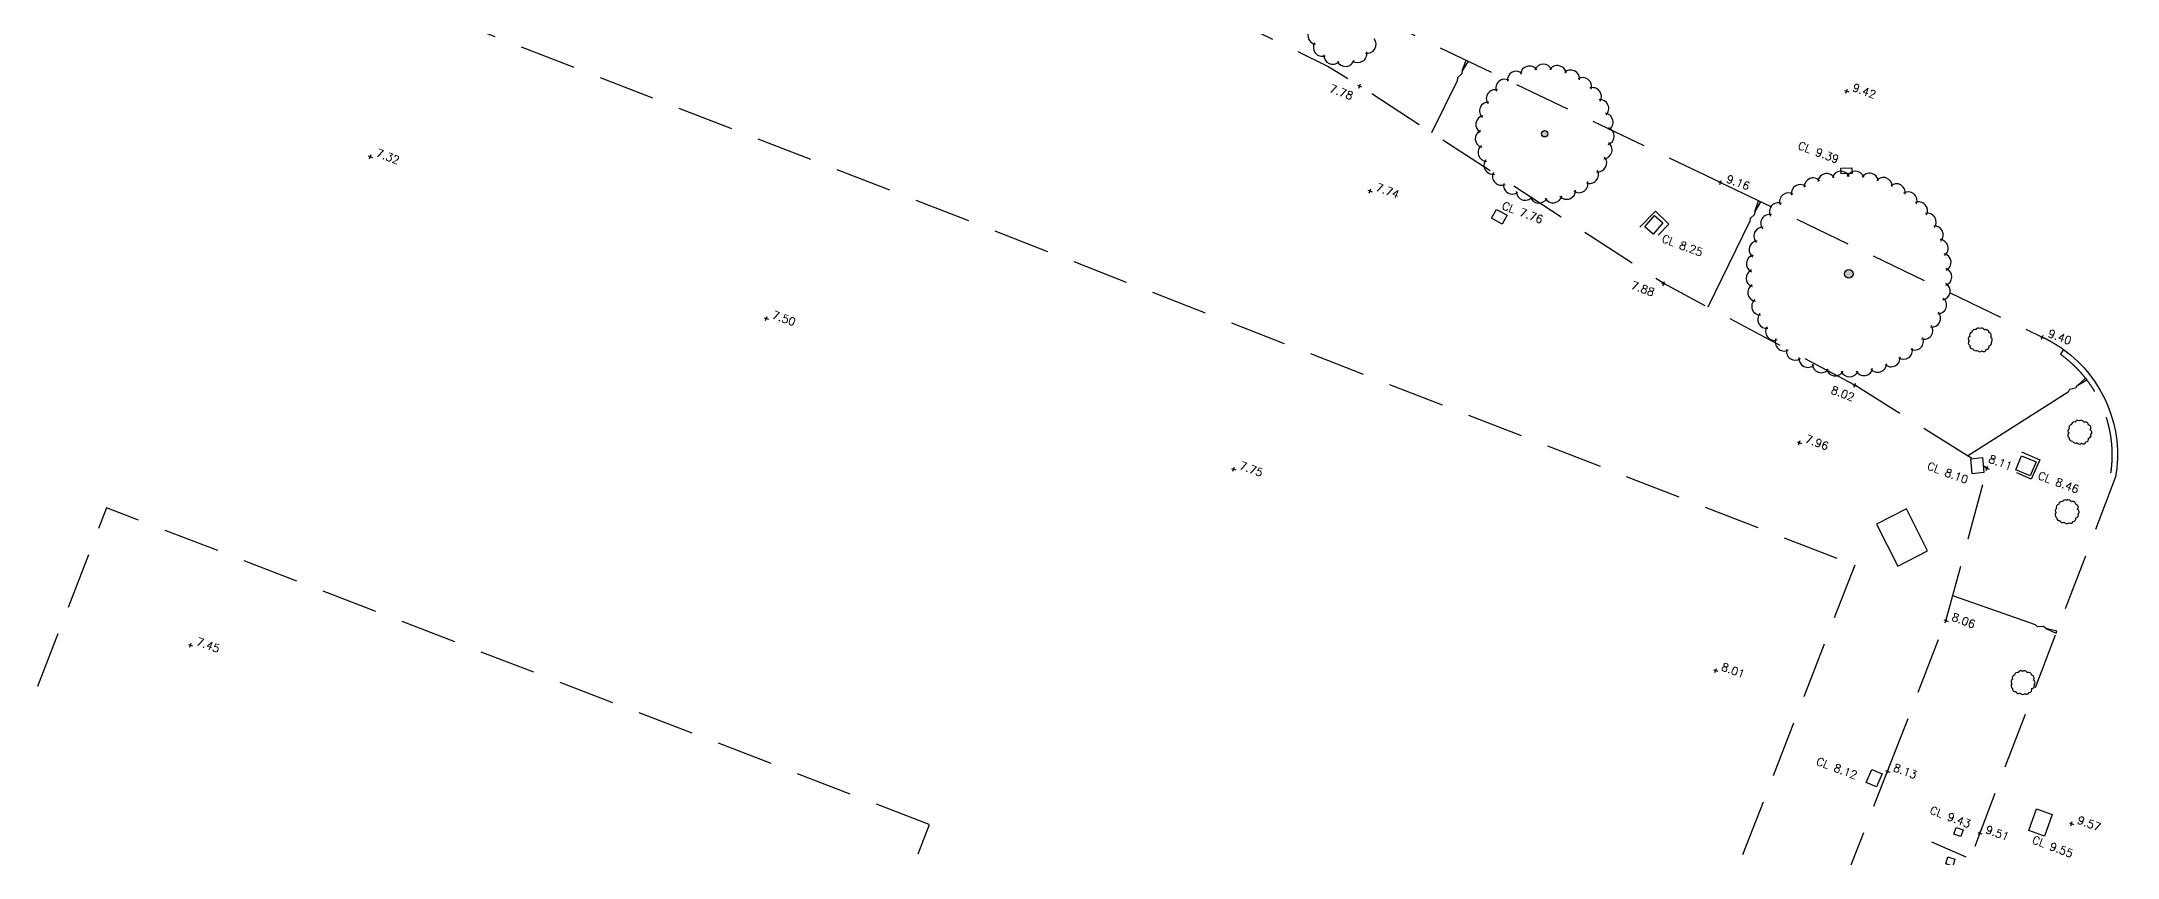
# Model space of a CAD drawing. Header units: millimetres. Extents: x 521005098 to 522149999836, y 174611071 to 175300000107.
# Drawn here: x 521226380 to 521319765, y 174800124 to 174836810 of the extents above; entities that cross this region are included whole.
import ezdxf

# ---------------------------------------------------------------- set-up
doc = ezdxf.new("R2010")
doc.units = ezdxf.units.MM
doc.header["$LTSCALE"] = 200
doc.linetypes.add('survey-A$0$DASHED', pattern=[19.05, 12.7, -6.35])
for name, color, linetype in [('0-35TEXT', 3, 'Continuous'), ('survey-A$0$BUILDING', 8, 'Continuous'), ('survey-A$0$DETAIL', 8, 'Continuous'), ('survey-A$0$LEVEL', 8, 'Continuous'), ('survey-A$0$ROAD', 8, 'Continuous'), ('survey-A$0$SERVICE', 8, 'Continuous'), ('survey-A$0$SPORTS_PITCH', 8, 'survey-A$0$DASHED'), ('survey-A$0$VEGETATION', 8, 'Continuous')]:
    doc.layers.add(name, color=color, linetype=linetype)
doc.styles.add('survey-A$0$ROMANS', font='Romans.shx')

# ---------------------------------------------------------------- blocks, each defined once
blk = doc.blocks.new('survey-A')
at = {"layer": 'survey-A$0$VEGETATION', "linetype": 'Continuous'}
h = blk.add_hatch(color=256, dxfattribs=at)
edge = h.paths.add_edge_path()
edge.add_arc((521307682, 174826364), 191, -20.42304, 339.57696)
edge = h.paths.add_edge_path()
edge.add_arc((521301081, 174846991), 223, -20.42304, 339.57696)
edge = h.paths.add_edge_path()
edge.add_arc((521310157, 174850845), 79.6, -20.42304, 339.57696)
edge = h.paths.add_edge_path()
edge.add_arc((521290347, 174845441), 191, -20.42304, 339.57696)
edge = h.paths.add_edge_path()
edge.add_arc((521284957, 174837313), 111, -20.42304, 339.57696)
edge = h.paths.add_edge_path()
edge.add_arc((521293997, 174832662), 143, -20.42304, 339.57696)
edge = h.paths.add_edge_path()
edge.add_arc((521276033, 174841449), 223, -20.42304, 339.57696)
edge = h.paths.add_edge_path()
edge.add_arc((521267714, 174845546), 63.7, -20.42304, 339.57696)
edge = h.paths.add_edge_path()
edge.add_arc((521274773, 174854642), 477, -20.42304, 339.57696)
edge = h.paths.add_edge_path()
edge.add_arc((521271912, 174861420), 95.5, -20.42304, 339.57696)
edge = h.paths.add_edge_path()
edge.add_arc((521263640, 174857389), 63.7, -20.42304, 339.57696)
edge = h.paths.add_edge_path()
edge.add_arc((521259055, 174849610), 111, -20.42304, 339.57696)
edge = h.paths.add_edge_path()
edge.add_arc((521250588, 174853836), 47.7, -20.42304, 339.57696)
edge = h.paths.add_edge_path()
edge.add_arc((521241024, 174857884), 477, -20.42304, 339.57696)
edge = h.paths.add_edge_path()
edge.add_arc((521245312, 174867194), 557, -20.42304, 339.57696)
edge = h.paths.add_edge_path()
edge.add_arc((521253162, 174870482), 15.9, -20.42304, 339.57696)
edge = h.paths.add_edge_path()
edge.add_arc((521260388, 174866405), 15.9, -20.42304, 339.57696)
edge = h.paths.add_edge_path()
edge.add_arc((521256278, 174859201), 15.9, -20.42304, 339.57696)
edge = h.paths.add_edge_path()
edge.add_arc((521265285, 174865380), 47.7, -20.42304, 339.57696)
at = {"layer": 'survey-A$0$BUILDING', "linetype": 'Continuous', "flags": 128}
blk.add_lwpolyline([(521308921, 174815116), (521309877, 174813224), (521311225, 174813905), (521310269, 174815797)], close=True, dxfattribs=at)
at = {"layer": 'survey-A$0$DETAIL', "linetype": 'survey-A$0$DASHED', "flags": 128}
for points in [[(521307952, 174821357), (521299351, 174825924), (521285671, 174834809), (521284245, 174835695), (521267408, 174843921), (521255798, 174849903), (521240265, 174856350), (521226850, 174863072), (521208074, 174872093), (521207258, 174873441)], [(521313208, 174818056), (521307952, 174821357)], [(521312051, 174810769), (521313899, 174817622)], [(521313899, 174817622), (521313729, 174817729)], [(521309424, 174803998), (521312051, 174810769)], [(521301881, 174784685), (521309424, 174803998)]]:
    blk.add_lwpolyline(points, dxfattribs=at)
at = {"layer": 'survey-A$0$DETAIL', "flags": 128}
for points in [[(521290285, 174835494), (521290460, 174835965), (521290550, 174835921)], [(521303449, 174829175), (521303624, 174829646), (521303714, 174829602)], [(521317948, 174821337), (521318327, 174821667), (521318385, 174821585)], [(521316544, 174810421), (521317000, 174810208), (521317033, 174810302)]]:
    blk.add_lwpolyline(points, close=True, dxfattribs=at)
for points in [[(521290285, 174835494), (521290281, 174835487), (521290272, 174835355), (521290074, 174835178), (521290064, 174835045), (521288914, 174832702)], [(521303449, 174829175), (521303445, 174829168), (521303436, 174829035), (521303238, 174828858), (521303229, 174828726), (521301336, 174824871)], [(521317948, 174821337), (521317941, 174821332), (521317870, 174821220), (521317611, 174821159), (521317540, 174821048), (521313024, 174818172)], [(521316544, 174810421), (521316537, 174810423), (521316437, 174810511), (521316172, 174810498), (521316072, 174810586), (521312354, 174811890)]]:
    blk.add_lwpolyline(points, dxfattribs=at)
at = {"layer": 'survey-A$0$DETAIL', "linetype": 'survey-A$0$DASHED', "flags": 128}
for points in [[(521298283, 174828471), (521298978, 174829190), (521299589, 174828599), (521298894, 174827880)], [(521315452, 174818365), (521316266, 174818005), (521315882, 174817136), (521315068, 174817496)]]:
    blk.add_lwpolyline(points, close=True, dxfattribs=at)
at = {"layer": 'survey-A$0$DETAIL', "linetype": 'Continuous', "flags": 128}
blk.add_lwpolyline([(521312961, 174800143), (521311407, 174800811)], dxfattribs=at)
at = {"layer": 'survey-A$0$LEVEL', "flags": 128}
for points in [[(521285577, 174834844), (521285764, 174834774)], [(521285636, 174834715), (521285706, 174834903)], [(521307491, 174834614), (521307678, 174834544)], [(521307550, 174834485), (521307620, 174834673)], [(521241075, 174831670), (521241262, 174831600)], [(521241134, 174831541), (521241203, 174831728)], [(521286048, 174830127), (521286235, 174830057)], [(521286107, 174829998), (521286177, 174830186)], [(521301813, 174830505), (521302001, 174830436)], [(521301872, 174830377), (521301942, 174830564)], [(521299258, 174825959), (521299445, 174825890)], [(521299317, 174825831), (521299386, 174826018)], [(521258949, 174824265), (521259019, 174824453)], [(521258890, 174824394), (521259078, 174824324)], [(521316287, 174823554), (521316474, 174823485)], [(521316346, 174823426), (521316415, 174823613)], [(521307859, 174821392), (521308046, 174821322)], [(521307917, 174821263), (521307987, 174821451)], [(521305419, 174818683), (521305489, 174818870)], [(521305360, 174818811), (521305547, 174818742)], [(521279914, 174817617), (521280102, 174817547)], [(521279973, 174817488), (521280043, 174817676)], [(521313805, 174817657), (521313993, 174817587)], [(521313864, 174817529), (521313934, 174817716)], [(521311958, 174810804), (521312145, 174810734)], [(521312016, 174810675), (521312086, 174810862)], [(521232989, 174809704), (521233177, 174809635)], [(521233048, 174809576), (521233118, 174809763)], [(521301592, 174808565), (521301780, 174808495)], [(521301651, 174808436), (521301721, 174808624)], [(521309330, 174804033), (521309518, 174803963)], [(521309389, 174803904), (521309459, 174804092)], [(521313476, 174801249), (521313663, 174801180)], [(521313535, 174801121), (521313604, 174801308)], [(521317605, 174801680), (521317792, 174801610)], [(521317663, 174801552), (521317733, 174801739)]]:
    blk.add_lwpolyline(points, dxfattribs=at)
at = {"layer": 'survey-A$0$ROAD', "linetype": 'survey-A$0$DASHED', "flags": 128}
for points in [[(521301907, 174830470), (521286421, 174837904), (521270625, 174845540), (521257976, 174851533), (521241851, 174859245), (521232902, 174863523), (521231470, 174863732), (521217922, 174870336), (521207979, 174875238), (521207258, 174873441), (521203999, 174873005)], [(521319681, 174817238), (521313570, 174801214), (521306926, 174783382), (521298922, 174762009), (521290216, 174738486), (521286119, 174727245), (521284496, 174722983)]]:
    blk.add_lwpolyline(points, dxfattribs=at)
for points in [[(521301907, 174830470), (521316380, 174823520, -0.047785), (521317341, 174822958, -0.047785)], [(521317341, 174822958), (521317195, 174822755, -0.286588), (521319435, 174817281), (521319681, 174817238)]]:
    blk.add_lwpolyline(points, format="xyb", dxfattribs=at)
at = {"layer": 'survey-A$0$ROAD', "linetype": 'Continuous', "flags": 128}
blk.add_lwpolyline([(521317341, 174822958, -0.286588), (521319681, 174817238)], format="xyb", dxfattribs=at)
at = {"layer": 'survey-A$0$SERVICE', "linetype": 'Continuous', "flags": 128}
for points in [[(521307319, 174831112), (521307819, 174831130), (521307828, 174830880), (521307328, 174830862)], [(521291824, 174829261), (521292306, 174828996), (521292089, 174828601), (521291607, 174828867)], [(521298501, 174828475), (521298937, 174828983), (521299316, 174828658), (521298880, 174828149)], [(521313233, 174817375), (521313162, 174818051), (521313690, 174818106), (521313760, 174817430)], [(521315444, 174818177), (521316101, 174817907), (521315842, 174817278), (521315186, 174817548)], [(521308465, 174803491), (521308712, 174804082), (521309174, 174803889), (521308927, 174803299)], [(521315774, 174801335), (521316121, 174802305), (521316827, 174802053), (521316481, 174801083)], [(521312820, 174801364), (521312723, 174801070), (521312409, 174801174), (521312507, 174801468)], [(521312450, 174800049), (521312352, 174799734), (521312037, 174799831), (521312134, 174800147)]]:
    blk.add_lwpolyline(points, close=True, dxfattribs=at)
at = {"layer": 'survey-A$0$SPORTS_PITCH', "linetype": 'survey-A$0$DASHED', "flags": 128}
for points in [[(521307943, 174813264), (521280846, 174743210), (521185999, 174780046), (521212938, 174850184), (521307943, 174813264)], [(521266309, 174801608), (521229303, 174815845), (521222056, 174797055), (521259025, 174782845), (521266323, 174801607)]]:
    blk.add_lwpolyline(points, dxfattribs=at)
at = {"layer": 'survey-A$0$VEGETATION', "linetype": 'Continuous', "flags": 128}
for points in [[(521313774, 174823842, 0.520567), (521313572, 174823902, 0.520567), (521313379, 174823849, 0.520567), (521313213, 174823737, 0.520567), (521313118, 174823549, 0.520567), (521313093, 174823350, 0.520567), (521313116, 174823143, 0.520567), (521313261, 174822999, 0.520567), (521313461, 174822935, 0.520567), (521313673, 174822905, 0.520567), (521313867, 174822957, 0.520567), (521313980, 174823129, 0.520567), (521314092, 174823296, 0.520567), (521314061, 174823506, 0.520567), (521313982, 174823734, 0.520567), (521313774, 174823842)], [(521318253, 174819690, 0.520567), (521318051, 174819750, 0.520567), (521317858, 174819697, 0.520567), (521317692, 174819585, 0.520567), (521317597, 174819397, 0.520567), (521317572, 174819198, 0.520567), (521317595, 174818991, 0.520567), (521317740, 174818847, 0.520567), (521317940, 174818783, 0.520567), (521318152, 174818753, 0.520567), (521318346, 174818805, 0.520567), (521318459, 174818977, 0.520567), (521318571, 174819144, 0.520567), (521318540, 174819354, 0.520567), (521318461, 174819582, 0.520567), (521318253, 174819690)], [(521317683, 174816112, 0.520567), (521317482, 174816172, 0.520567), (521317289, 174816119, 0.520567), (521317123, 174816007, 0.520567), (521317028, 174815819, 0.520567), (521317003, 174815620, 0.520567), (521317025, 174815413, 0.520567), (521317171, 174815269, 0.520567), (521317370, 174815205, 0.520567), (521317583, 174815175, 0.520567), (521317777, 174815227, 0.520567), (521317890, 174815399, 0.520567), (521318002, 174815566, 0.520567), (521317971, 174815776, 0.520567), (521317892, 174816004, 0.520567), (521317683, 174816112)], [(521315699, 174808429, 0.520567), (521315497, 174808489, 0.520567), (521315304, 174808437, 0.520567), (521315138, 174808325, 0.520567), (521315043, 174808137, 0.520567), (521315018, 174807937, 0.520567), (521315041, 174807730, 0.520567), (521315186, 174807587, 0.520567), (521315386, 174807522, 0.520567), (521315599, 174807493, 0.520567), (521315792, 174807545, 0.520567), (521315906, 174807716, 0.520567), (521316017, 174807883, 0.520567), (521315986, 174808093, 0.520567), (521315907, 174808322, 0.520567), (521315699, 174808429)]]:
    blk.add_lwpolyline(points, format="xyb", close=True, dxfattribs=at)
at = {"layer": 'survey-A$0$VEGETATION', "linetype": 'Continuous'}
for centre, radius in [((521293997, 174832662), 143), ((521307682, 174826364), 191)]:
    blk.add_circle(centre, radius, dxfattribs=at)
for centre, start, end in [((521283748, 174837084), 121.09493, 260.36667), ((521283993, 174836548), 148.78724, 288.05898), ((521286014, 174836683), 259.55647, 38.8282), ((521284459, 174836188), 176.47955, 315.75128), ((521285039, 174836085), 204.17186, 343.44359), ((521285600, 174836264), 231.86417, 11.1359), ((521293310, 174835305), 34.94109, 174.21282), ((521293938, 174835392), 21.60776, 160.87949), ((521294569, 174835332), 8.27442, 147.54615), ((521292197, 174834715), 61.60776, 200.87949), ((521292719, 174835075), 48.27442, 187.54615), ((521295169, 174835128), 354.94109, 134.21282), ((521295706, 174834791), 341.60776, 120.87949), ((521296151, 174834340), 328.27442, 107.54616), ((521291467, 174833689), 88.27442, 227.54615), ((521291772, 174834245), 74.94109, 214.21282), ((521296480, 174833798), 314.94109, 94.21282), ((521291298, 174833078), 101.60775, 240.87949), ((521296675, 174833194), 301.60776, 80.87949), ((521296725, 174832563), 288.27442, 67.54615), ((521291275, 174832444), 114.94109, 254.21282), ((521291399, 174831822), 128.27442, 267.54615), ((521296629, 174831936), 274.94109, 54.21282), ((521291662, 174831246), 141.60776, 280.87949), ((521296023, 174830832), 248.27442, 27.54615), ((521296390, 174831349), 261.60776, 40.87949), ((521307326, 174830579), 25.18499, 164.45672), ((521307974, 174830584), 16.40451, 155.67624), ((521292052, 174830746), 154.94109, 294.21282), ((521292546, 174830349), 168.27442, 307.54615), ((521293119, 174830077), 181.60776, 320.87949), ((521294986, 174830117), 221.60776, 0.87949), ((521295546, 174830414), 234.94109, 14.21282), ((521305492, 174829984), 51.52645, 190.79819), ((521306071, 174830276), 42.74597, 182.0177), ((521306687, 174830476), 33.96548, 173.23721), ((521308615, 174830490), 7.62402, 146.89575), ((521309233, 174830299), 358.84353, 138.11526), ((521309816, 174830016), 350.06304, 129.33477), ((521310349, 174829648), 341.28255, 120.55428), ((521293739, 174829944), 194.94109, 334.21282), ((521294373, 174829958), 208.27442, 347.54615), ((521304502, 174829155), 69.08743, 208.35916), ((521304966, 174829607), 60.30694, 199.57867), ((521310819, 174829202), 332.50207, 111.77379), ((521303808, 174828065), 86.64841, 225.92014), ((521304114, 174828637), 77.86792, 217.13965), ((521311215, 174828690), 323.72158, 102.99331), ((521311529, 174828123), 314.94109, 94.21282), ((521303594, 174827454), 95.4289, 234.70062), ((521311752, 174827515), 306.1606, 85.43233), ((521311880, 174826881), 297.38011, 76.65185), ((521303456, 174826170), 112.98987, 252.2616), ((521303476, 174826817), 104.20938, 243.48111), ((521311910, 174826234), 288.59963, 67.87136), ((521303535, 174825527), 121.77036, 261.04209), ((521311841, 174825590), 279.81914, 59.09087), ((521303711, 174824904), 130.55084, 269.82258), ((521303980, 174824315), 139.33134, 278.60306), ((521311413, 174824371), 262.25816, 41.52989), ((521311674, 174824964), 271.03865, 50.31038), ((521304337, 174823774), 148.11182, 287.38355), ((521310638, 174823338), 244.69719, 23.96892), ((521311065, 174823825), 253.47768, 32.74941), ((521304771, 174823294), 156.89231, 296.16404), ((521305274, 174822885), 165.6728, 304.94453), ((521305833, 174822559), 174.45328, 313.72502), ((521309587, 174822587), 227.13621, 6.40794), ((521310141, 174822922), 235.9167, 15.18843), ((521306436, 174822321), 183.23377, 322.5055), ((521307067, 174822178), 192.01426, 331.28599), ((521307713, 174822134), 200.79475, 340.06648), ((521308359, 174822188), 209.57524, 348.84697), ((521308988, 174822340), 218.35572, 357.62745)]:
    blk.add_arc(centre, 400, start, end, dxfattribs=at)
at = {"layer": 'survey-A$0$LEVEL', "style": 'survey-A$0$ROMANS'}
for s, p in [('7.78', (521284284, 174834557)), ('9.42', (521307807, 174834603)), ('7.32', (521241391, 174831659)), ('CL 9.39', (521305357, 174831990)), ('7.74', (521286364, 174830116)), ('9.16', (521302129, 174830494)), ('CL 7.76', (521292046, 174829285)), ('CL 8.25', (521299233, 174827807)), ('7.88', (521297842, 174825718)), ('7.50', (521259206, 174824383)), ('9.40', (521316603, 174823543)), ('8.02', (521306842, 174821002)), ('7.96', (521305676, 174818800)), ('7.75', (521280230, 174817606)), ('8.11', (521313930, 174817902)), ('CL 8.10', (521311171, 174817585)), ('CL 8.46', (521316153, 174817153)), ('8.06', (521312274, 174810793)), ('7.45', (521233305, 174809693)), ('8.01', (521301908, 174808554)), ('CL 8.12', (521306184, 174804301)), ('8.13', (521309646, 174804022)), ('CL 9.43', (521311287, 174802109)), ('9.51', (521313792, 174801238)), ('9.57', (521317921, 174801669)), ('CL 9.55', (521315891, 174800775))]:
    blk.add_text(s, height=360, rotation=339.57696, dxfattribs=at).set_placement(p)

msp = doc.modelspace()

# ---------------------------------------------------------------- block references
at = {"layer": '0-35TEXT'}
msp.add_blockref('survey-A', (0, 0), dxfattribs=at)

doc.saveas('drawing.dxf')
